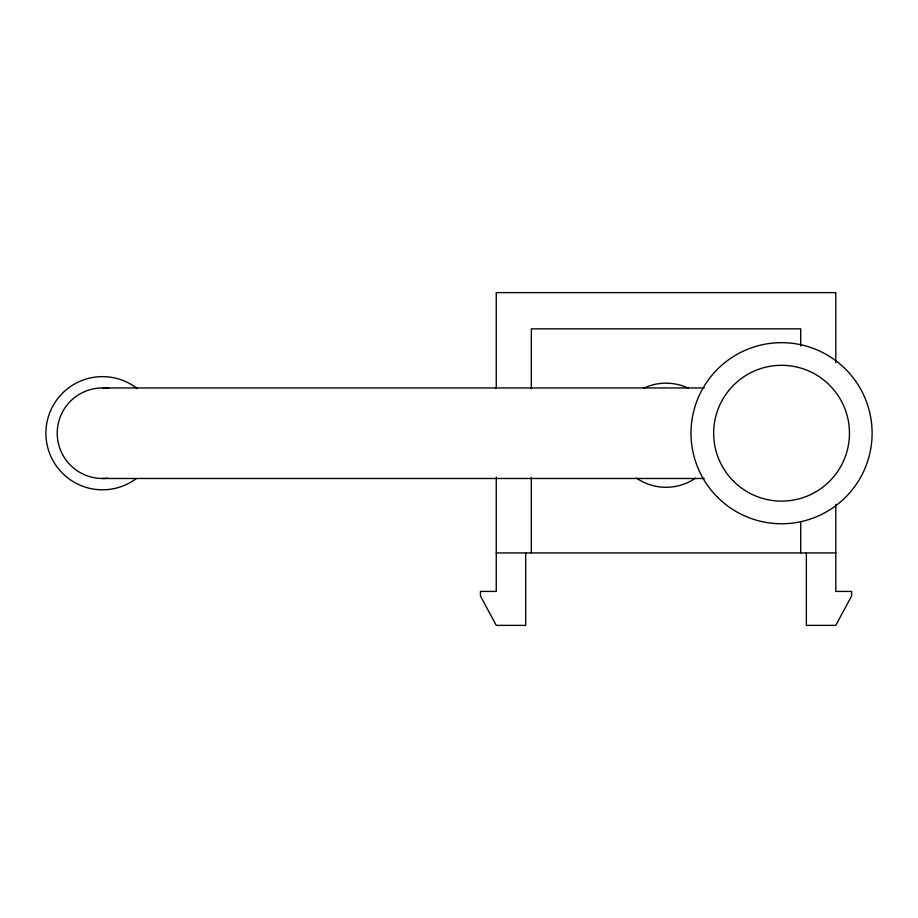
<?xml version="1.0" encoding="UTF-8"?>
<svg xmlns="http://www.w3.org/2000/svg" width="918" height="918" viewBox="0 0 918 918"><rect width="100%" height="100%" fill="white"/><g stroke="black" fill="none" stroke-linecap="round" stroke-linejoin="round"><path stroke-width="1.38" d="M102.495 387.947L704.198 387.947M102.495 478.485L704.198 478.485M496.259 552.934L835.793 552.934M835.793 362.713L835.793 292.624L496.259 292.624L496.259 388.452M835.793 504.303L835.793 591.421L851.629 591.421L851.629 595.943L835.793 625.376L806.36 625.376L806.36 552.934M800.703 345.971L800.703 328.851L531.338 328.851L531.338 388.796M800.703 521.539L800.703 552.934M531.338 477.291L531.338 552.934M525.681 552.934L525.681 625.376L496.259 625.376L480.412 595.943L480.412 591.421L496.259 591.421L496.259 477.13M695.5 478.14A52.062 52.062 0 0 1 636.541 478.14M643.598 388.245A52.062 52.062 0 0 1 688.443 388.245M136.403 478.519A56.595 56.595 0 0 1 60.313 470.945A56.595 56.595 0 0 1 61.231 394.488A56.595 56.595 0 0 1 137.47 388.739M107.739 478.186A45.269 45.269 0 0 1 57.226 432.55A45.269 45.269 0 0 1 109.058 388.417M717.532 497.235A90.538 90.538 0 0 0 869.013 456.648A90.538 90.538 0 0 0 758.119 345.753A90.538 90.538 0 0 0 717.532 497.235M733.539 481.227A67.909 67.909 0 0 0 847.153 450.795A67.909 67.909 0 0 0 763.983 367.625A67.909 67.909 0 0 0 733.539 481.227"/></g></svg>
